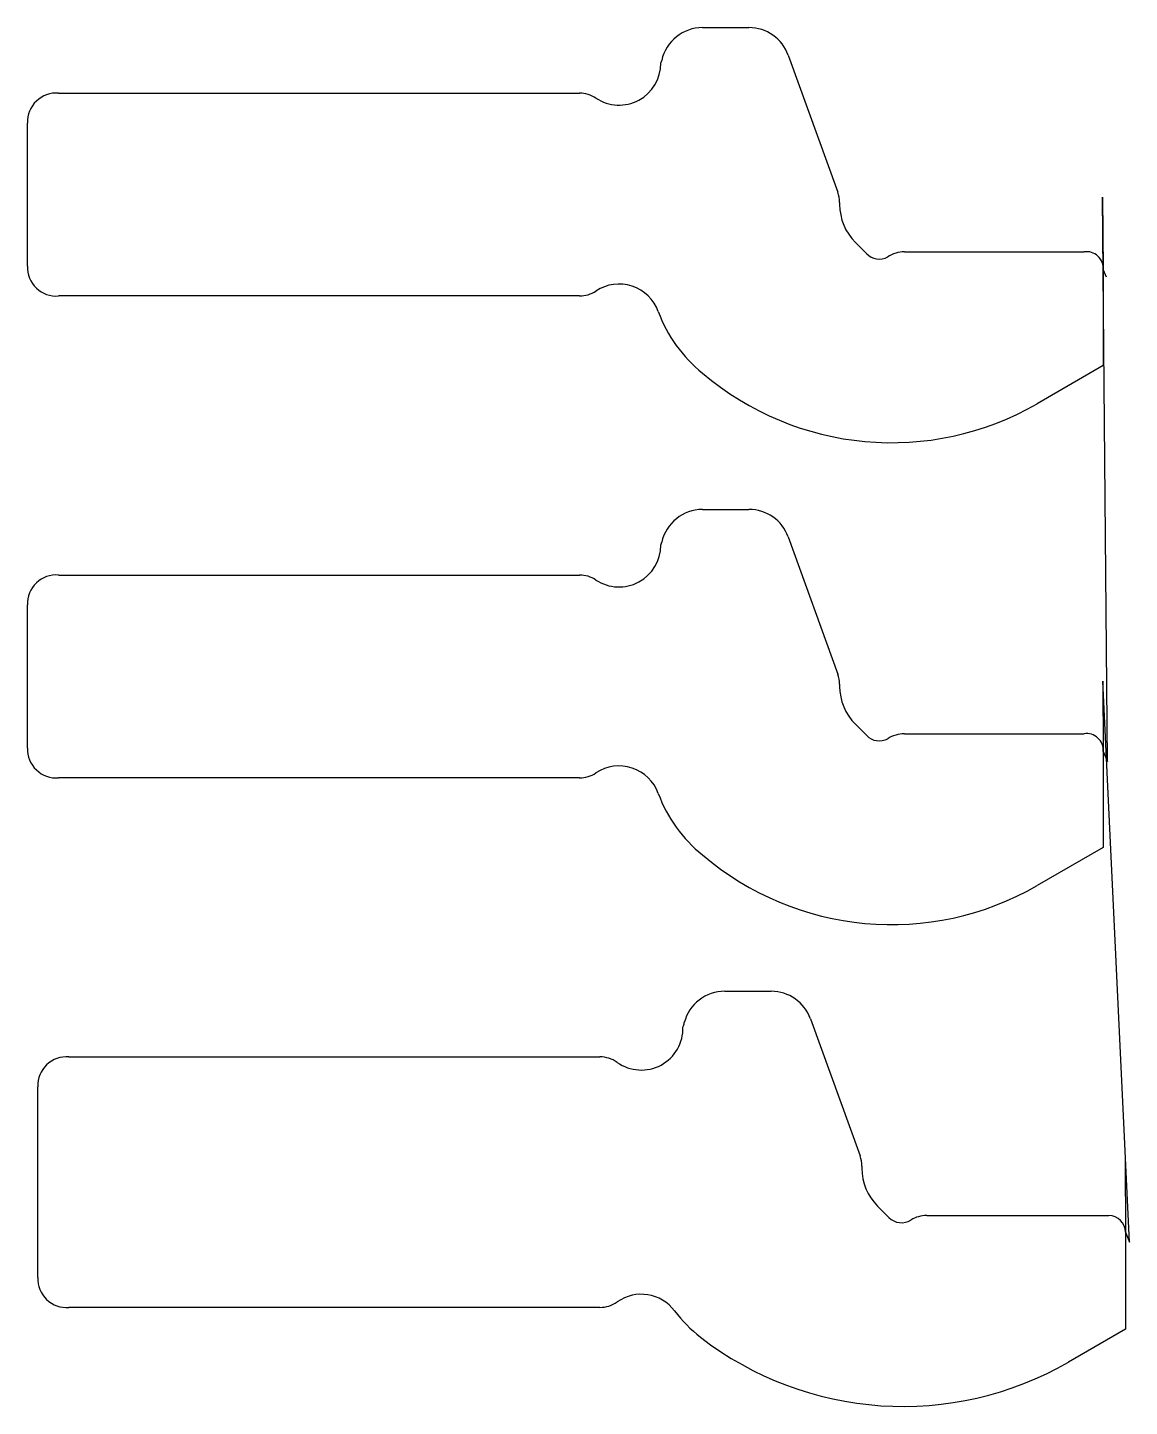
# Model space of a CAD drawing. Header units: metres. Extents: x 112 to 574, y 58 to 636.
import ezdxf

# ---------------------------------------------------------------- set-up
doc = ezdxf.new("R2010")
doc.units = ezdxf.units.M

msp = doc.modelspace()

# ---------------------------------------------------------------- linework, layer by layer
at = {"layer": 'TOOL_0'}
for p, q in [((395.19, 635.763), (414.671, 635.763)), ((431.124, 624.224), (451.942, 566.765)), ((377.69, 620.81), (378.078, 622.024)), ((125.19, 608.263), (343.607, 608.263)), ((112.19, 535.763), (112.19, 595.763)), ((452.69, 562.507), (452.69, 561.618)), ((565.024, 328.13), (562.967, 564.674)), ((562.967, 564.674), (563.19, 534.263)), ((459.28, 545.708), (464.029, 540.959)), ((479.868, 541.763), (555.19, 541.763)), ((563.19, 534.263), (563.19, 494.108)), ((563.19, 534.263), (564.401, 531.351)), ((343.607, 523.263), (125.19, 523.263)), ((563.19, 494.108), (535.519, 478.132)), ((395.19, 433.805), (414.671, 433.805)), ((431.124, 422.266), (451.942, 364.807)), ((377.69, 418.852), (378.078, 420.066)), ((125.19, 406.305), (343.607, 406.305)), ((112.19, 333.805), (112.19, 393.805)), ((452.69, 360.549), (452.69, 359.66)), ((574.198, 126.716), (562.995, 361.787)), ((562.995, 361.787), (563.19, 332.305)), ((459.28, 343.75), (464.029, 339.001)), ((479.868, 339.805), (555.19, 339.805)), ((563.19, 332.305), (563.19, 292.15)), ((563.19, 332.305), (565.024, 328.13)), ((343.607, 321.305), (125.19, 321.305)), ((563.19, 292.15), (535.519, 276.174)), ((404.503, 231.85), (423.984, 231.85)), ((440.437, 220.311), (461.255, 162.852)), ((129.502, 204.351), (352.189, 204.351)), ((116.502, 111.851), (116.502, 191.851)), ((462.003, 158.594), (462.003, 157.705)), ((572.436, 160.6), (572.502, 130.851)), ((468.593, 141.795), (473.342, 137.046)), ((489.181, 137.849), (565.503, 137.849)), ((572.502, 130.851), (572.502, 90.196)), ((572.503, 130.849), (574.198, 126.716)), ((352.189, 99.351), (129.502, 99.351)), ((572.502, 90.196), (548.7, 76.454))]:
    msp.add_line(p, q, dxfattribs=at)
for centre, radius, start, end in [((395.234, 618.182), 17.581, 90.143394, 167.377165), ((414.671, 618.263), 17.5, 19.915692, 90), ((360.19, 620.763), 17.499, 236.443421, 0.15388), ((124.178, 596.306), 12, 85.162209, 182.593457), ((343.546, 595.561), 12.702, 56.716509, 89.724845), ((439.67, 562.416), 13.02, 0.400448, 19.51351), ((475.307, 561.667), 22.617, 180.124132, 224.878193), ((469.332, 546.262), 7.5, 225, 297.750712), ((479.988, 528.694), 13.069, 90.526077, 123.240183), ((556.214, 534.838), 7, 355.288021, 98.411376), ((124.178, 535.22), 12, 177.406543, 274.837791), ((360.191, 510.763), 17.5, 19.87737, 123.559307), ((343.547, 535.964), 12.701, 270.270665, 303.282195), ((431.838, 536.865), 58.754, 200.05909, 231.39578), ((474.431, 583.971), 122.203, 229.569678, 299.99262), ((395.234, 416.224), 17.581, 90.143394, 167.377165), ((414.671, 416.305), 17.5, 19.915692, 90), ((360.19, 418.805), 17.499, 236.443421, 0.15388), ((124.178, 394.348), 12, 85.162209, 182.593457), ((343.546, 393.603), 12.702, 56.716509, 89.724845), ((439.67, 360.458), 13.02, 0.400448, 19.51351), ((475.307, 359.709), 22.617, 180.124132, 224.878193), ((469.332, 344.304), 7.5, 225, 297.750712), ((479.988, 326.736), 13.069, 90.526077, 123.240183), ((556.214, 332.88), 7, 355.288021, 98.411376), ((124.178, 333.262), 12, 177.406543, 274.837791), ((360.191, 308.805), 17.5, 19.87737, 123.559307), ((343.547, 334.006), 12.701, 270.270665, 303.282195), ((431.838, 334.907), 58.754, 200.05909, 231.39578), ((474.431, 382.013), 122.203, 229.569678, 299.99262), ((404.503, 214.35), 17.5, 90, 165.522241), ((423.984, 214.35), 17.5, 19.915692, 90), ((369.502, 216.351), 17.5, 234.754243, 1.715773), ((365.773, 224.35), 22.5, 340.596267, 345.522786), ((128.49, 192.394), 12, 85.162209, 182.593457), ((352.189, 191.851), 12.5, 54.751127, 90), ((449.503, 158.594), 12.5, 0, 19.916531), ((484.503, 157.705), 22.5, 180, 225), ((478.645, 142.349), 7.5, 225, 301.789174), ((489.181, 125.349), 12.5, 90, 121.789174), ((565.503, 130.849), 7, 0, 90), ((128.49, 111.308), 12, 177.406543, 274.837791), ((369.502, 87.352), 17.5, 36.869898, 125.247646), ((352.189, 111.851), 12.5, 270, 305.248873), ((429.502, 132.351), 57.5, 216.8691, 232.28189), ((479.272, 196.706), 138.855, 232.282444, 300.00017)]:
    msp.add_arc(centre, radius, start, end, dxfattribs=at)

doc.saveas('drawing.dxf')
